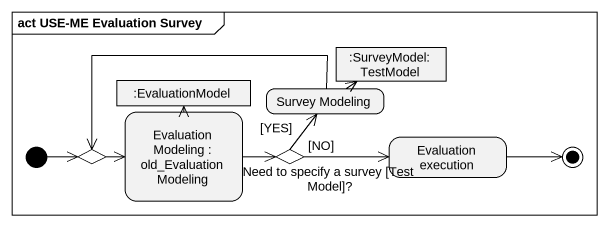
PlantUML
@startuml
mainframe act USE-ME Evaluation Survey
hide empty description
state ":EvaluationModel" as EvaluationModel <<object>>
state ":SurveyModel: TestModel" as SurveyModel_TestModel <<object>>
state "Evaluation Modeling : old_Evaluation Modeling" as Evaluation_Modeling
state "Survey Modeling" as Survey_Modeling
state "Evaluation execution" as Evaluation_execution
state choice1 <<choice>>
state "Need to specify a survey [Test Model]?" as Need_to_specify_a_survey <<choice>>
[*] -right-> choice1
Evaluation_Modeling -up-> EvaluationModel
Evaluation_Modeling -right-> Need_to_specify_a_survey
Survey_Modeling -right-> SurveyModel_TestModel
Survey_Modeling -left-> choice1
choice1 -right-> Evaluation_Modeling
Need_to_specify_a_survey -up-> Survey_Modeling : [YES]
Need_to_specify_a_survey -right-> Evaluation_execution : [NO]
Evaluation_execution -right-> [*]
@enduml
